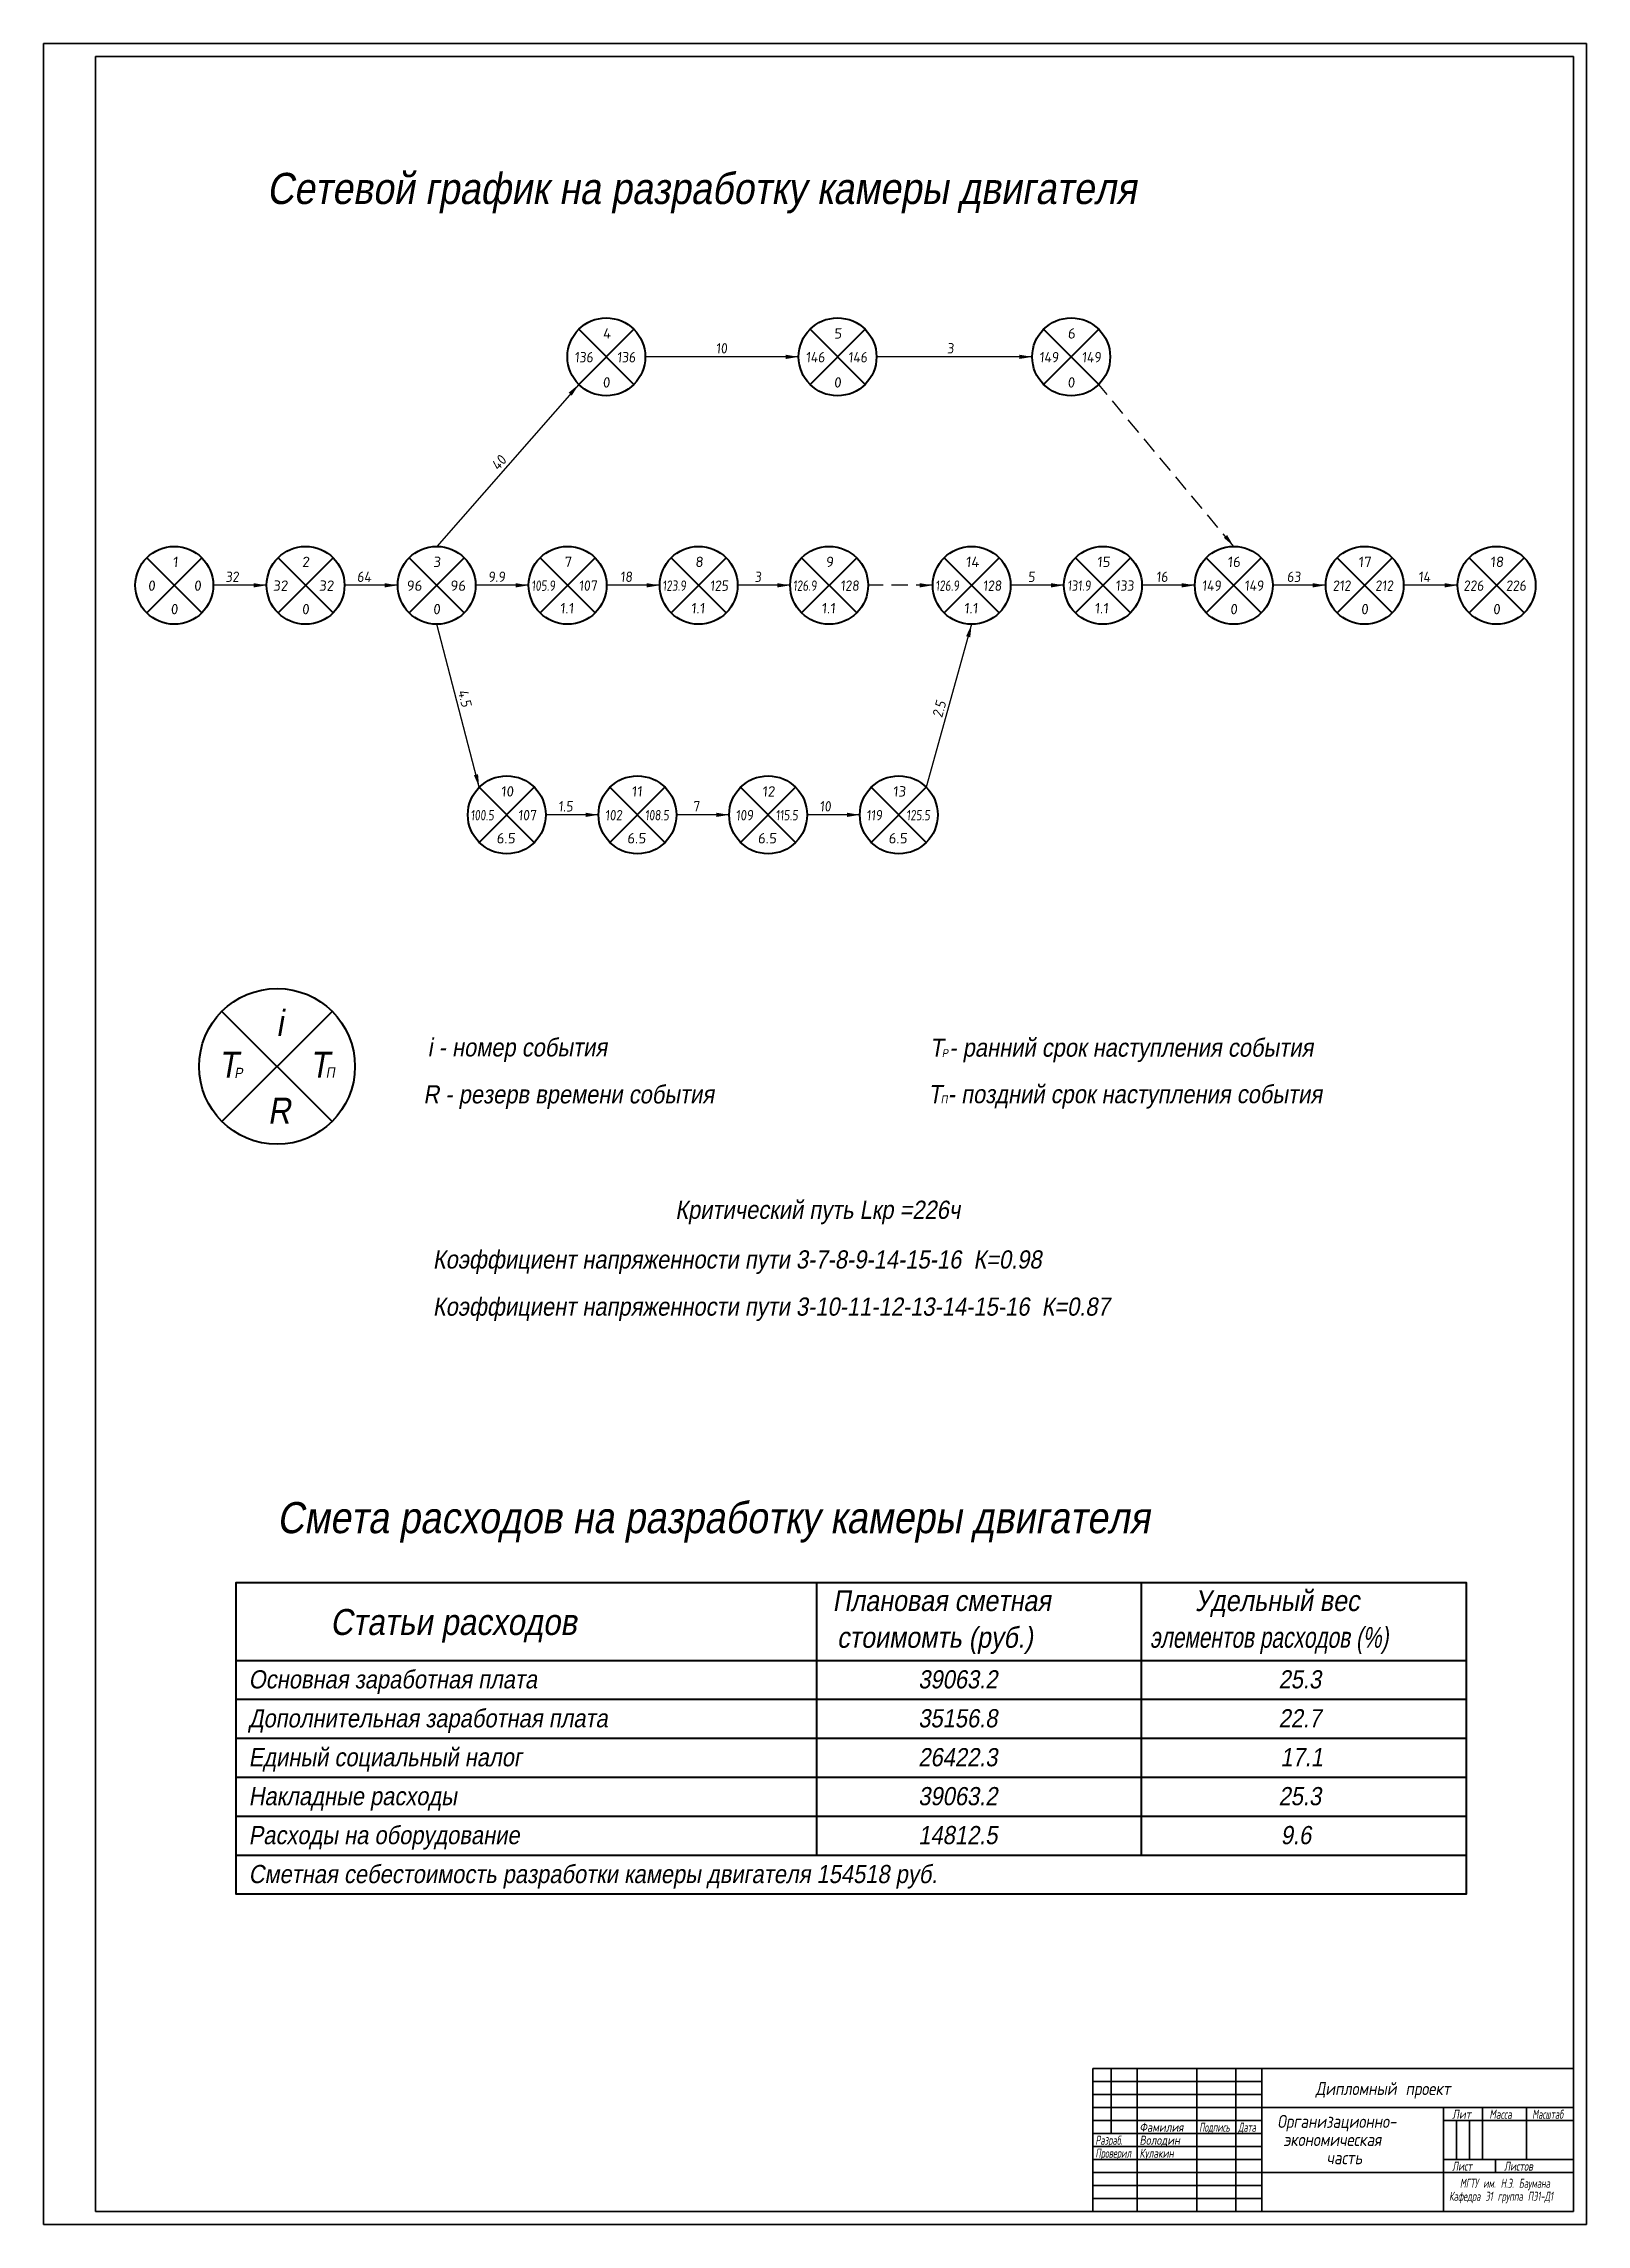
# Model space of a CAD drawing. Header units: millimetres. Extents: x 802 to 1396, y -128 to 712.
import ezdxf

# ---------------------------------------------------------------- set-up
doc = ezdxf.new("R2010")
doc.units = ezdxf.units.MM
doc.linetypes.add('DASHED2', pattern=[9.525, 6.35, -3.175])
for name, color, linetype, lineweight in [('Layer1', 152, 'Continuous', 40), ('Рамка', 42, 'Continuous', 35), ('Текст', 242, 'Continuous', 30), ('штрих', 10, 'DASHED2', 35)]:
    doc.layers.add(name, color=color, linetype=linetype, lineweight=lineweight)
doc.styles.add('5', font='txt.shx', dxfattribs={"width": 0.8, "oblique": 10, "height": 5})
doc.styles.get("Standard").update_dxf_attribs({"font": 'txt.shx', "oblique": 5, "height": 4})
doc.styles.add('style1', font='st_win.shx', dxfattribs={"width": 0.9, "oblique": 10, "height": 5})
doc.dimstyles.new('ISO-25', dxfattribs={"dimtxt": 2.5, "dimasz": 5, "dimexe": 1.25, "dimexo": 0.625, "dimtad": 1, "dimtxsty": 'Standard', "dimcen": 2.5, "dimadec": 0, "dimazin": 0, "dimtfac": 1, "dimtmove": 0, "dimatfit": 3, "dimfxl": 0, "dimarcsym": 0})

msp = doc.modelspace()

# ---------------------------------------------------------------- linework, layer by layer
at = {"layer": 'Layer1'}
for p, q in [((1007.85, 601.86), (1029.06, 580.65)), ((1007.85, 580.65), (1029.06, 601.86)), ((1096.88, 601.86), (1118.1, 580.65)), ((1096.88, 580.65), (1118.1, 601.86)), ((1186.83, 580.65), (1208.04, 601.86)), ((1186.83, 601.86), (1208.04, 580.65)), ((841.49, 513.86), (862.71, 492.65)), ((841.49, 492.65), (862.71, 513.86)), ((892.05, 492.65), (913.26, 513.86)), ((892.05, 513.86), (913.26, 492.65)), ((942.54, 513.86), (963.75, 492.65)), ((942.54, 492.65), (963.75, 513.86)), ((992.93, 513.86), (1014.14, 492.65)), ((992.93, 492.65), (1014.14, 513.86)), ((1043.39, 492.65), (1064.61, 513.86)), ((1043.39, 513.86), (1064.61, 492.65)), ((1093.64, 513.86), (1114.86, 492.65)), ((1093.64, 492.65), (1114.86, 513.86)), ((1148.51, 492.65), (1169.73, 513.86)), ((1148.51, 513.86), (1169.73, 492.65)), ((1199.05, 492.65), (1220.26, 513.86)), ((1199.05, 513.86), (1220.26, 492.65)), ((1249.44, 513.86), (1270.65, 492.65)), ((1249.44, 492.65), (1270.65, 513.86)), ((1299.82, 513.86), (1321.04, 492.65)), ((1299.82, 492.65), (1321.04, 513.86)), ((1350.64, 492.65), (1371.85, 513.86)), ((1350.64, 513.86), (1371.85, 492.65)), ((969.52, 404.23), (990.73, 425.45)), ((969.52, 425.45), (990.73, 404.23)), ((1019.83, 425.45), (1041.04, 404.23)), ((1019.83, 404.23), (1041.04, 425.45)), ((1070.14, 404.23), (1091.35, 425.45)), ((1070.14, 425.45), (1091.35, 404.23)), ((1120.45, 425.45), (1141.66, 404.23)), ((1120.45, 404.23), (1141.66, 425.45)), ((870.46, 296.72), (912.88, 339.15)), ((870.46, 339.15), (912.88, 296.72)), ((1099.35, 119.16), (1099.35, 44.16)), ((1224.35, 119.16), (1224.35, 44.16)), ((875.95, 89.16), (1349.52, 89.16)), ((875.95, 74.16), (1349.52, 74.16)), ((875.95, 59.16), (1349.52, 59.16)), ((875.95, 44.16), (1349.52, 44.16)), ((1099.35, 44.16), (1099.35, 14.16)), ((1224.35, 44.16), (1224.35, 14.16)), ((875.95, 29.16), (1349.52, 29.16)), ((875.95, 14.16), (1349.52, 14.16))]:
    msp.add_line(p, q, dxfattribs=at)
for points in [[(875.95, 44.16), (875.95, 119.16), (1349.52, 119.16), (1349.52, 44.16)], [(1349.52, 44.16), (1349.52, -0.84), (875.95, -0.84), (875.95, 44.16)]]:
    msp.add_lwpolyline(points, dxfattribs=at)
for centre, radius in [((1018.45, 591.25), 15), ((1107.49, 591.25), 15), ((1197.44, 591.25), 15), ((852.1, 503.25), 15), ((902.65, 503.25), 15), ((953.14, 503.25), 15), ((1003.54, 503.25), 15), ((1054, 503.25), 15), ((1104.25, 503.25), 15), ((1159.12, 503.25), 15), ((1209.66, 503.25), 15), ((1260.04, 503.25), 15), ((1310.43, 503.25), 15), ((1361.24, 503.25), 15), ((980.13, 414.84), 15), ((1030.44, 414.84), 15), ((1080.75, 414.84), 15), ((1131.06, 414.84), 15), ((891.67, 317.94), 30)]:
    msp.add_circle(centre, radius, dxfattribs=at)
at = {"layer": 'Рамка'}
for p, q in [((801.8, 711.9), (1395.8, 711.9)), ((801.8, -128.1), (801.8, 711.9)), ((1390.8, 706.9), (821.8, 706.9)), ((821.8, 706.9), (821.8, -123.1)), ((1390.8, -123.1), (1390.8, 706.9)), ((1395.8, 711.9), (1395.8, -128.1)), ((1205.8, -68.1), (1390.8, -68.1)), ((1205.8, -123.1), (1205.8, -68.1)), ((1205.8, -73.1), (1270.8, -73.1)), ((1212.8, -68.1), (1212.8, -93.1)), ((1222.8, -68.1), (1222.8, -123.1)), ((1245.8, -68.1), (1245.8, -123.1)), ((1260.8, -68.1), (1260.8, -123.1)), ((1270.8, -68.1), (1270.8, -123.1)), ((1205.8, -78.1), (1270.8, -78.1)), ((1205.8, -83.1), (1390.8, -83.1)), ((1340.8, -83.1), (1340.8, -123.1)), ((1355.8, -83.1), (1355.8, -103.1)), ((1372.8, -83.1), (1372.8, -103.1)), ((1205.8, -88.1), (1270.8, -88.1)), ((1340.8, -88.1), (1390.8, -88.1)), ((1345.8, -88.1), (1345.8, -103.1)), ((1350.8, -88.1), (1350.8, -103.1)), ((1205.8, -93.1), (1270.8, -93.1)), ((1205.8, -98.1), (1270.8, -98.1)), ((1205.8, -103.1), (1270.8, -103.1)), ((1205.8, -108.1), (1390.8, -108.1)), ((1340.8, -103.1), (1390.8, -103.1)), ((1360.8, -103.1), (1360.8, -108.1)), ((1205.8, -113.1), (1270.8, -113.1)), ((821.8, -123.1), (1390.8, -123.1)), ((1205.8, -118.1), (1270.8, -118.1)), ((1395.8, -128.1), (801.8, -128.1))]:
    msp.add_line(p, q, dxfattribs=at)

# ---------------------------------------------------------------- texts
at = {"layer": 'Текст', "oblique": 10}
for s, height, style, width, p in [('Сетевой график на разработку камеры двигателя ', 12, 'style1', 0.9, (887.66, 650.11)), ('i', 10, 'style1', 0.9, (891.33, 329.67)), ('i - номер события', 7, 'style1', 0.9, (949.64, 321.77)), ('Т - ранний срок наступления события', 7, 'style1', 0.9, (1143.01, 321.68)), ('T', 10, 'style1', 0.9, (869.14, 313.57)), ('T', 10, 'style1', 0.9, (904.25, 313.57)), ('Р', 3, 'style1', 0.9, (1147.65, 321.57)), ('Р', 4, 'style1', 0.9, (875.21, 313.41)), ('П', 4, 'style1', 0.9, (910.43, 313.61)), ('R - резерв времени события', 7, 'style1', 0.9, (948.01, 303.68)), ('Т - поздний срок наступления события', 7, 'style1', 0.9, (1142.42, 303.77)), ('R', 10, 'style1', 0.9, (888.09, 295.88)), ('П', 3, 'style1', 0.9, (1147.22, 303.77)), ('Критический путь Lкр =226ч', 7, 'style1', 0.9, (1044.99, 259.22)), ('Коэффициент напряженности пути 3-7-8-9-14-15-16  К=0.98', 7, 'style1', 0.9, (951.65, 240.08)), ('Коэффициент напряженности пути 3-10-11-12-13-14-15-16  К=0.87', 7, 'style1', 0.9, (951.65, 221.92)), ('Смета расходов на разработку камеры двигателя ', 12, 'style1', 0.9, (891.58, 138.13)), ('Плановая сметная', 8, 'style1', 0.9, (1105.57, 108.15)), ('Удельный вес ', 8, 'style1', 0.9, (1245.09, 108.15)), ('Статьи расходов', 10, 'style1', 0.9, (912.1, 98.93)), ('стоимомть (руб.)', 8, 'style1', 0.9, (1107.28, 94)), ('элементов расходов (%)', 8, 'style1', 0.75, (1227.73, 94)), ('Основная заработная плата', 7, 'style1', 0.9, (880.73, 78.35)), ('39063.2', 7, 'style1', 0.9, (1138.57, 78.35)), ('25.3', 7, 'style1', 0.9, (1277.29, 78.35)), ('Дополнительная заработная плата', 7, 'style1', 0.9, (880.73, 63.35)), ('35156.8', 7, 'style1', 0.9, (1138.57, 63.35)), ('22.7', 7, 'style1', 0.9, (1277.29, 63.35)), ('Единый социальный налог', 7, 'style1', 0.9, (880.73, 48.35)), ('26422.3', 7, 'style1', 0.9, (1138.57, 48.35)), ('17.1', 7, 'style1', 0.9, (1277.99, 48.35)), ('Накладные расходы', 7, 'style1', 0.9, (880.73, 33.35)), ('39063.2', 7, 'style1', 0.9, (1138.57, 33.35)), ('25.3', 7, 'style1', 0.9, (1277.29, 33.35)), ('Расходы на оборудование', 7, 'style1', 0.9, (880.73, 18.35)), ('14812.5', 7, 'style1', 0.9, (1138.57, 18.35)), ('9.6', 7, 'style1', 0.9, (1278.13, 18.35)), ('Сметная себестоимость разработки камеры двигателя 154518 руб.', 7, 'style1', 0.9, (880.73, 3.35)), ('Дипломный проект', 5, '5', 0.8, (1291.55, -78.3)), ('Лит', 3.5, '5', 0.8, (1344.11, -87.43)), ('Масса', 3.5, '5', 0.7, (1358.45, -87.43)), ('Масштаб', 3.5, '5', 0.6, (1374.94, -87.43)), ('Фамилия', 3.5, '5', 0.8, (1223.75, -92.43)), ('Подпись', 3.5, '5', 0.58, (1246.75, -92.43)), ('Дата', 3.5, '5', 0.58, (1261.75, -92.43)), ('Организационно-', 5, '5', 0.8, (1276.83, -90.93)), ('Проверил', 3.5, '5', 0.55, (1206.75, -102.43)), ('Разраб.', 3.5, '5', 0.6, (1206.75, -97.43)), ('Кулакин', 3.5, '5', 0.7, (1223.75, -102.43)), ('Володин', 3.5, '5', 0.8, (1223.75, -97.43)), ('экономическая ', 5, '5', 0.8, (1279.19, -97.93)), ('часть', 5, '5', 0.8, (1295.76, -104.93)), ('Лист', 3.5, '5', 0.7, (1344.11, -107.43)), ('Листов', 3.5, '5', 0.7, (1364.11, -107.43)), ('Кафедра Э1 группа ПЭ1-Д1', 3.5, '5', 0.55, (1342.93, -119.02)), ('МГТУ им. Н.Э. Баумана ', 3.5, '5', 0.55, (1347.1, -114.02))]:
    msp.add_text(s, height=height, dxfattribs=dict(at, style=style, width=width)).set_placement(p)
at = {"layer": 'Текст', "oblique": 5}
for s, p in [('4', (1017.06, 598.28)), ('5', (1106.1, 598.28)), ('6', (1196.05, 598.28)), ('0', (1017, 579.4)), ('0', (1106.04, 579.4)), ('0', (1195.98, 579.4)), ('1', (851.46, 510.28)), ('2', (901.26, 510.28)), ('3', (951.75, 510.28)), ('7', (1002.15, 510.28)), ('8', (1052.61, 510.28)), ('9', (1102.86, 510.28)), ('14', (1156.78, 510.28)), ('15', (1207.32, 510.28)), ('16', (1257.53, 510.28)), ('17', (1307.92, 510.28)), ('18', (1358.73, 510.28)), ('0', (841.93, 501.12)), ('0', (859.63, 501.12)), ('32', (890.05, 501.12)), ('32', (907.75, 501.12)), ('96', (941.42, 501.12)), ('96', (958.24, 501.12)), ('0', (850.65, 492.08)), ('0', (901.2, 492.08)), ('0', (951.69, 492.08)), ('1.1', (1000.54, 492.43)), ('1.1', (1051.01, 492.43)), ('1.1', (1101.26, 492.43)), ('1.1', (1156.13, 492.43)), ('1.1', (1206.38, 492.43)), ('0', (1258.59, 492.08)), ('0', (1308.98, 492.08)), ('0', (1359.79, 492.08)), ('10', (977.81, 421.87)), ('11', (1028.12, 421.87)), ('12', (1078.43, 421.87)), ('13', (1128.74, 421.87)), ('6.5', (976.11, 403.82)), ('6.5', (1026.42, 403.82)), ('6.5', (1076.73, 403.82)), ('6.5', (1127.04, 403.82))]:
    msp.add_text(s, height=4, dxfattribs=at).set_placement(p)
for s, width, p in [('10', 0.9, (1060.59, 592.54)), ('3', 0.9, (1149.63, 592.54)), ('136', 0.9, (1006.16, 589.12)), ('136', 0.9, (1022.52, 589.12)), ('146', 0.9, (1095.2, 589.12)), ('146', 0.9, (1111.56, 589.12)), ('149', 0.9, (1185.14, 589.12)), ('149', 0.9, (1201.51, 589.12)), ('32', 0.9, (871.82, 504.54)), ('64', 0.9, (922.45, 504.54)), ('9.9', 0.9, (972.94, 504.54)), ('105.9', 0.75, (989.59, 501.12)), ('107', 0.9, (1007.84, 501.12)), ('18', 0.9, (1023.79, 504.54)), ('123.9', 0.75, (1040.05, 501.12)), ('125', 0.9, (1058.3, 501.12)), ('3', 0.9, (1075.53, 504.54)), ('126.9', 0.75, (1090.3, 501.12)), ('128', 0.9, (1108.55, 501.12)), ('126.9', 0.75, (1145.17, 501.12)), ('128', 0.9, (1163.42, 501.12)), ('5', 0.9, (1180.8, 504.54)), ('131.9', 0.8, (1195.93, 501.12)), ('133', 0.9, (1214.42, 501.12)), ('16', 0.9, (1230.11, 504.54)), ('149', 0.9, (1247.75, 501.12)), ('149', 0.9, (1264.11, 501.12)), ('63', 0.9, (1280.49, 504.54)), ('212', 0.9, (1298.13, 501.12)), ('212', 0.9, (1314.5, 501.12)), ('14', 0.9, (1331.09, 504.54)), ('226', 0.9, (1348.48, 501.12)), ('226', 0.9, (1364.84, 501.12)), ('1.5', 0.9, (999.93, 416.12)), ('7', 0.9, (1051.74, 416.12)), ('10', 0.9, (1100.55, 416.12)), ('100.5', 0.75, (966.18, 412.71)), ('107', 0.9, (984.43, 412.71)), ('102', 0.85, (1017.95, 412.71)), ('108.5', 0.75, (1033.35, 412.71)), ('109', 0.85, (1068.26, 412.71)), ('115.5', 0.75, (1083.66, 412.71)), ('119', 0.85, (1118.57, 412.71)), ('125.5', 0.75, (1133.97, 412.71))]:
    msp.add_text(s, height=4, dxfattribs=dict(at, width=width)).set_placement(p)
at = {"layer": 'Текст', "oblique": 5, "width": 0.9}
for s, rotation, p in [('40', 48.86334, (976.83, 547.2)), ('4.5', 284.61561, (961.2, 462.44)), ('2.5', 74.46727, (1147.72, 452.03))]:
    msp.add_text(s, height=4, rotation=rotation, dxfattribs=at).set_placement(p)

# ---------------------------------------------------------------- leaders
at = {"layer": 'Layer1'}
for points in [[(1092.49, 591.25), (1033.45, 591.25)], [(1182.44, 591.25), (1122.49, 591.25)], [(1007.85, 580.65), (953.14, 518.25)], [(887.65, 503.25), (867.1, 503.25)], [(938.14, 503.25), (917.65, 503.25)], [(988.54, 503.25), (968.14, 503.25)], [(1039, 503.25), (1018.54, 503.25)], [(1089.25, 503.25), (1069, 503.25)], [(1194.66, 503.25), (1174.12, 503.25)], [(1245.04, 503.25), (1224.66, 503.25)], [(1295.43, 503.25), (1275.04, 503.25)], [(1346.24, 503.25), (1325.43, 503.25)], [(969.52, 425.45), (953.14, 488.25)], [(1159.12, 488.25), (1141.66, 425.45)], [(1015.44, 414.84), (995.13, 414.84)], [(1065.75, 414.84), (1045.44, 414.84)], [(1116.06, 414.84), (1095.75, 414.84)]]:
    msp.add_leader(points, dimstyle='ISO-25', override={"dimgap": 0.625, "dimtad": 0}, dxfattribs=at)
at = {"layer": 'штрих'}
for points in [[(1260.04, 518.25), (1208.04, 580.65)], [(1144.12, 503.25), (1119.25, 503.25)]]:
    msp.add_leader(points, dimstyle='ISO-25', override={"dimgap": 0.625, "dimtad": 0}, dxfattribs=at)

doc.saveas('drawing.dxf')
